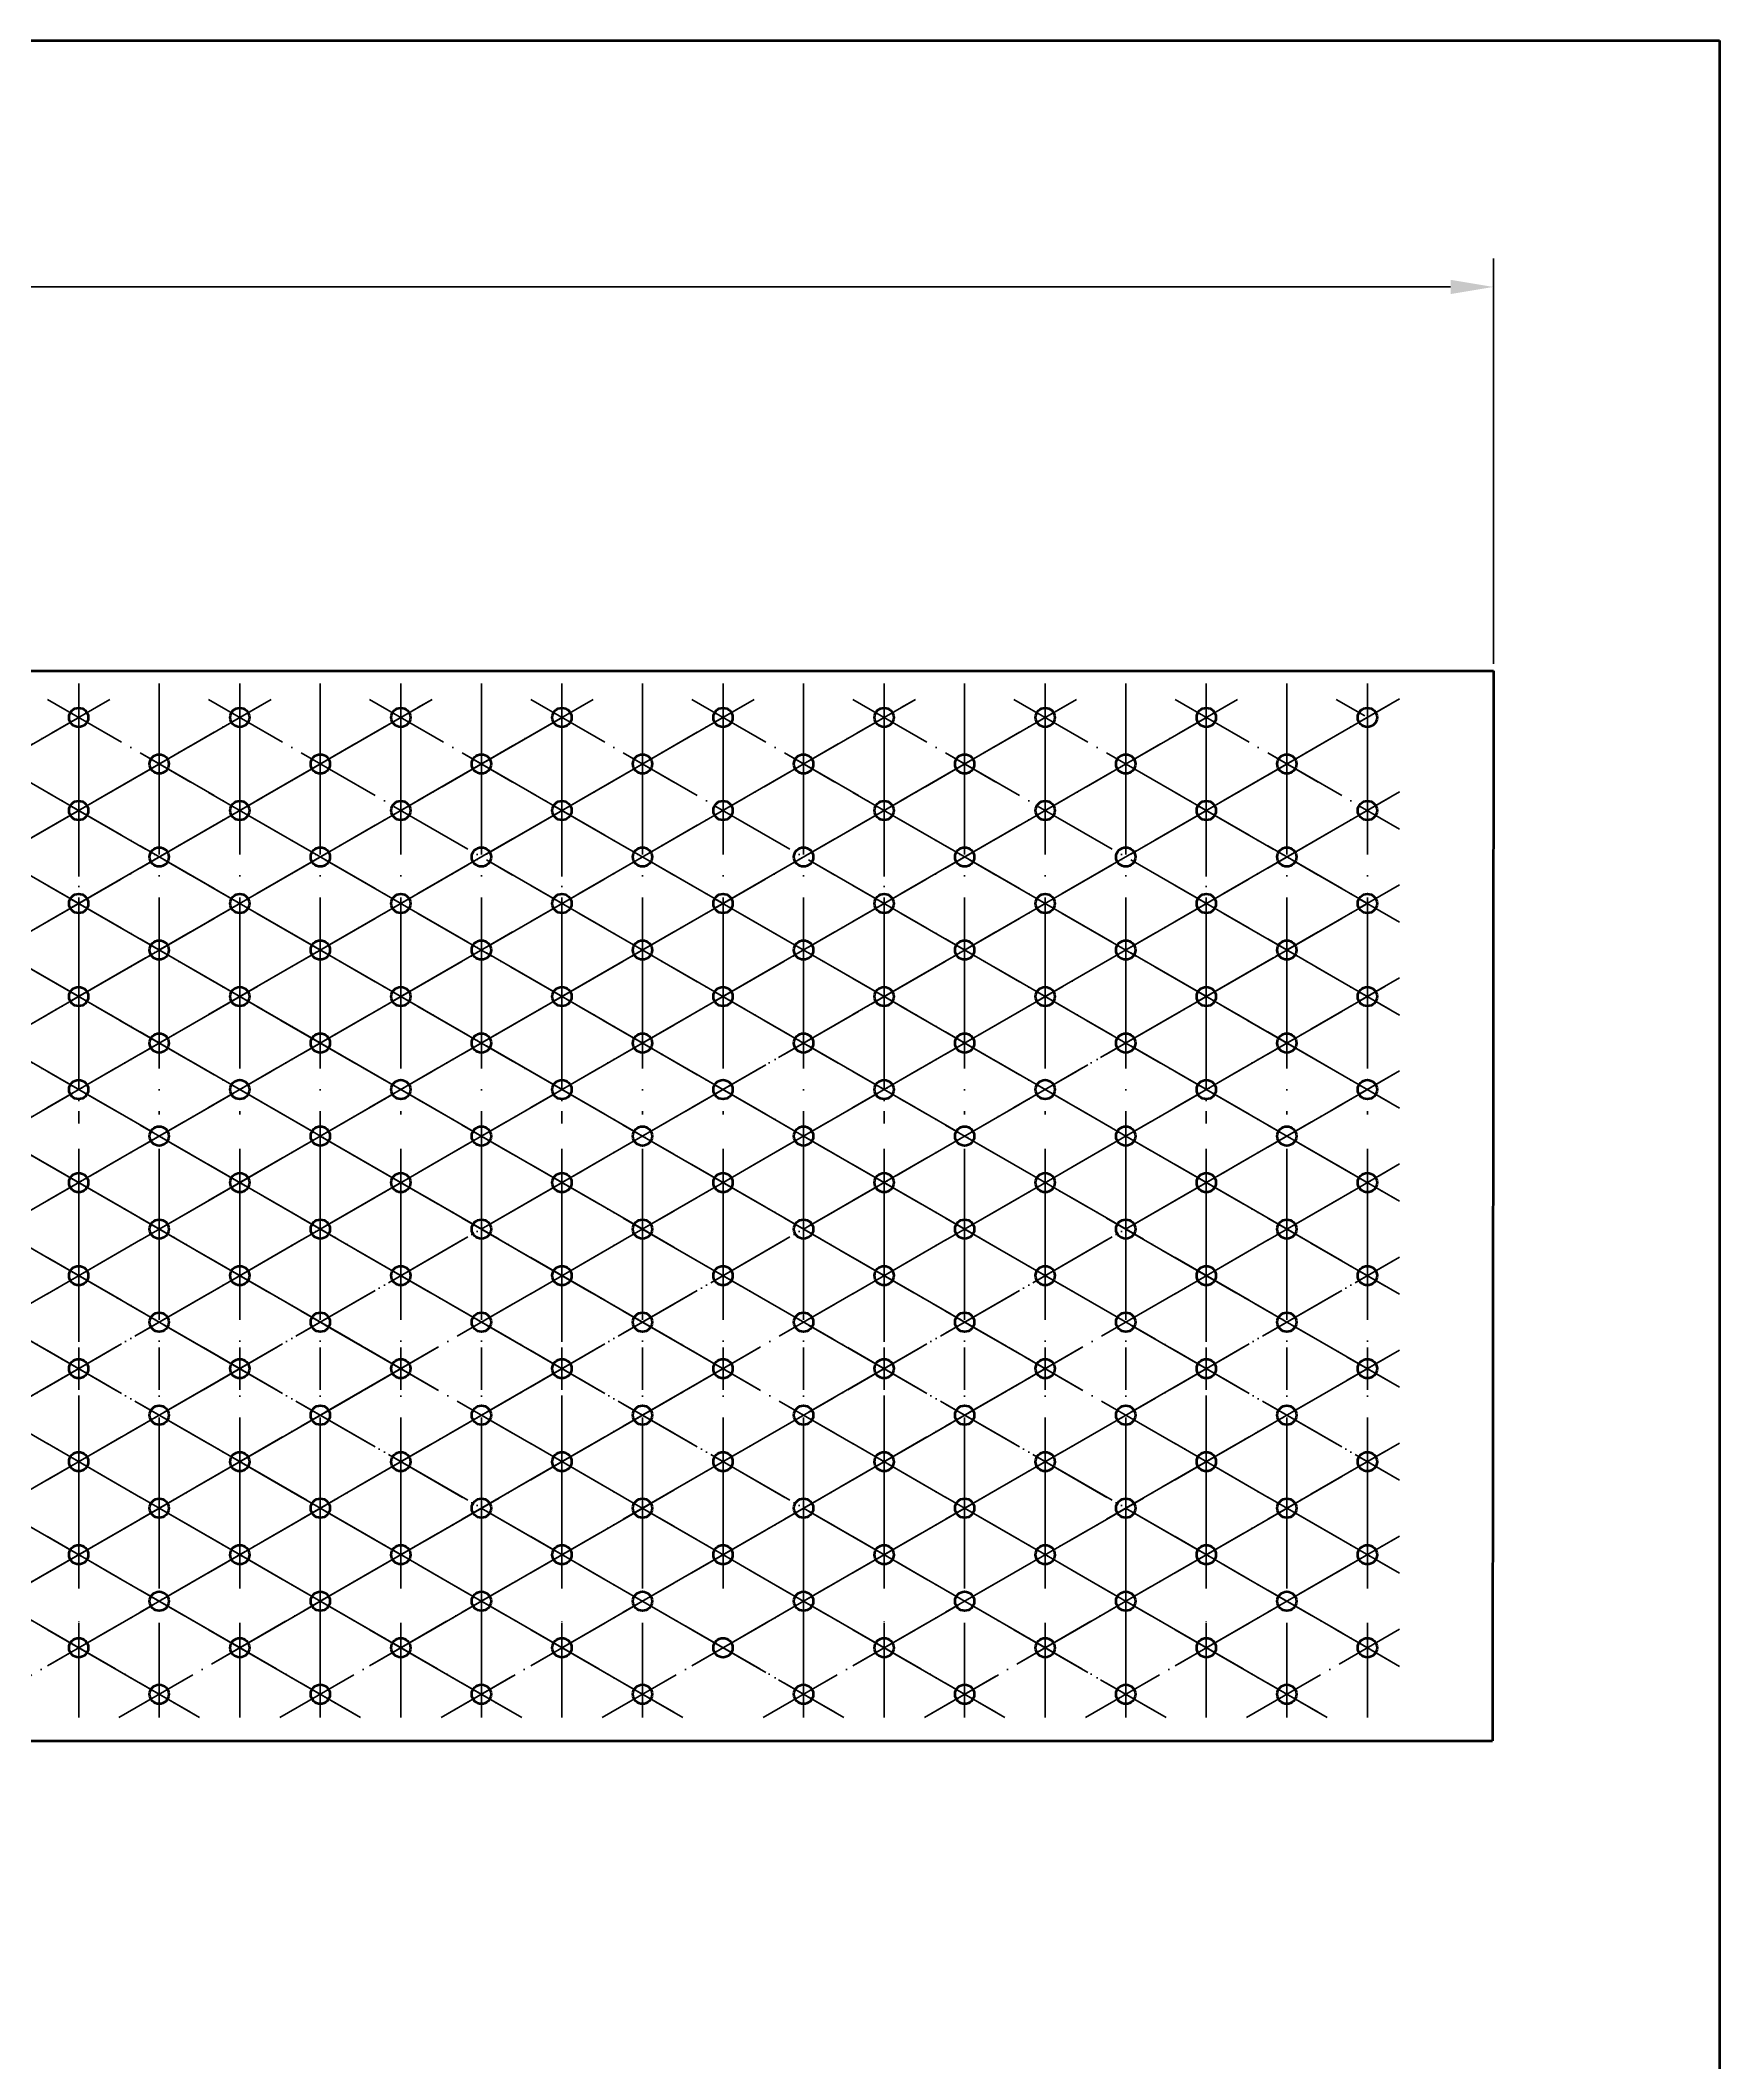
# Model space of a CAD drawing. Header units: millimetres. Extents: x 6220 to 53600, y -8031 to 13822.
# Drawn here: x 52421 to 53600, y -1287 to 131 of the extents above; entities that cross this region are included whole.
import ezdxf

# ---------------------------------------------------------------- set-up
doc = ezdxf.new("R2010")
doc.units = ezdxf.units.MM
doc.linetypes.add('ACAD_ISO04W100', pattern=[30, 24, -3, 0, -3])
doc.layers.add('粗线', color=7, linetype='Continuous', lineweight=40)
doc.layers.add('轮廓线', color=7, linetype='Continuous', lineweight=40)
doc.layers.add('轴线', color=5, linetype='ACAD_ISO04W100')
doc.styles.add('GB', font='gbenor.shx', dxfattribs={"bigfont": 'gbcbig.shx'})
doc.dimstyles.new('ISO-25', dxfattribs={"dimtxt": 40, "dimasz": 30, "dimexe": 20, "dimexo": 5, "dimgap": 10, "dimtad": 1, "dimtxsty": 'GB', "dimcen": 2.5, "dimadec": 0, "dimazin": 0, "dimtfac": 1, "dimtmove": 0, "dimatfit": 0, "dimfxl": 0, "dimarcsym": 0})

# ---------------------------------------------------------------- blocks, each defined once
blk = doc.blocks.new('*D147')
at = {"layer": 'Defpoints', "color": 0}
for p in [(53440.8, -42.4), (49750, -312), (53440.8, -312)]:
    blk.add_point(p, dxfattribs=at)
at = {"layer": '粗线', "color": 0, "lineweight": -2}
for p, q in [((49750, -307), (49750, -22.4)), ((53440.8, -307), (53440.8, -22.4)), ((49780, -42.4), (53410.8, -42.4))]:
    blk.add_line(p, q, dxfattribs=at)
at = {"layer": '粗线', "color": 0}
for points in [[(49780, -37.4), (49780, -47.4), (49750, -42.4)], [(53410.8, -37.4), (53410.8, -47.4), (53440.8, -42.4)]]:
    blk.add_solid(points, dxfattribs=at)
at = {"layer": '粗线', "color": 0, "insert": (51595.4, -32.4), "char_height": 0.00001, "attachment_point": 5, "style": 'GB'}
blk.add_mtext('.', dxfattribs=at)

msp = doc.modelspace()

# ---------------------------------------------------------------- linework, layer by layer
at = {"layer": '粗线', "color": 0}
for p, q in [((49590.19, 130.69), (53599.69, 130.69)), ((53599.69, 130.69), (53599.69, -2704.31)), ((49749.986, -311.956), (53440.792, -311.956)), ((53440.792, -311.956), (53440.309, -1062.981)), ((49749.502, -1062.981), (53440.309, -1062.981))]:
    msp.add_line(p, q, dxfattribs=at)
at = {"layer": '轮廓线', "color": 0}
for centre in [(52447.437, -344.61), (52447.437, -344.61), (52447.437, -344.61), (52560.551, -344.61), (52560.551, -344.61), (52673.665, -344.61), (52673.665, -344.61), (52673.665, -344.61), (52673.665, -344.61), (52786.779, -344.61), (52786.779, -344.61), (52786.779, -344.61), (52786.779, -344.61), (52899.893, -344.61), (52899.893, -344.61), (52899.893, -344.61), (53013.007, -344.61), (53013.007, -344.61), (53013.007, -344.61), (53126.121, -344.61), (53126.121, -344.61), (53239.235, -344.61), (53239.235, -344.61), (53239.235, -344.61), (53352.35, -344.61), (53352.35, -344.61), (52503.994, -377.263), (52503.994, -377.263), (52503.994, -377.263), (52617.108, -377.263), (52617.108, -377.263), (52617.108, -377.263), (52617.108, -377.263), (52730.222, -377.263), (52730.222, -377.263), (52730.222, -377.263), (52730.222, -377.263), (52843.336, -377.263), (52843.336, -377.263), (52843.336, -377.263), (52843.336, -377.263), (52956.45, -377.263), (52956.45, -377.263), (52956.45, -377.263), (53069.564, -377.263), (53069.564, -377.263), (53069.564, -377.263), (53182.678, -377.263), (53182.678, -377.263), (53295.792, -377.263), (53295.792, -377.263), (53295.792, -377.263), (52447.437, -409.916), (52447.437, -409.916), (52447.437, -409.916), (52560.551, -409.916), (52560.551, -409.916), (52673.665, -409.916), (52673.665, -409.916), (52673.665, -409.916), (52673.665, -409.916), (52786.779, -409.916), (52786.779, -409.916), (52786.779, -409.916), (52786.779, -409.916), (52899.893, -409.916), (52899.893, -409.916), (52899.893, -409.916), (53013.007, -409.916), (53013.007, -409.916), (53013.007, -409.916), (53126.121, -409.916), (53126.121, -409.916), (53239.235, -409.916), (53239.235, -409.916), (53239.235, -409.916), (53352.35, -409.916), (53352.35, -409.916), (52503.994, -442.569), (52503.994, -442.569), (52503.994, -442.569), (52617.108, -442.569), (52617.108, -442.569), (52617.108, -442.569), (52617.108, -442.569), (52730.222, -442.569), (52730.222, -442.569), (52730.222, -442.569), (52730.222, -442.569), (52843.336, -442.569), (52843.336, -442.569), (52843.336, -442.569), (52843.336, -442.569), (52956.45, -442.569), (52956.45, -442.569), (52956.45, -442.569), (53069.564, -442.569), (53069.564, -442.569), (53069.564, -442.569), (53182.678, -442.569), (53182.678, -442.569), (53295.792, -442.569), (53295.792, -442.569), (53295.792, -442.569), (52447.437, -475.223), (52447.437, -475.223), (52447.437, -475.223), (52560.551, -475.223), (52560.551, -475.223), (52673.665, -475.223), (52673.665, -475.223), (52673.665, -475.223), (52673.665, -475.223), (52786.779, -475.223), (52786.779, -475.223), (52786.779, -475.223), (52786.779, -475.223), (52899.893, -475.223), (52899.893, -475.223), (52899.893, -475.223), (53013.007, -475.223), (53013.007, -475.223), (53013.007, -475.223), (53126.121, -475.223), (53126.121, -475.223), (53239.235, -475.223), (53239.235, -475.223), (53239.235, -475.223), (53352.35, -475.223), (53352.35, -475.223), (52503.994, -507.876), (52503.994, -507.876), (52503.994, -507.876), (52617.108, -507.876), (52617.108, -507.876), (52617.108, -507.876), (52617.108, -507.876), (52730.222, -507.876), (52730.222, -507.876), (52730.222, -507.876), (52730.222, -507.876), (52843.336, -507.876), (52843.336, -507.876), (52843.336, -507.876), (52843.336, -507.876), (52956.45, -507.876), (52956.45, -507.876), (52956.45, -507.876), (53069.564, -507.876), (53069.564, -507.876), (53069.564, -507.876), (53182.678, -507.876), (53182.678, -507.876), (53295.792, -507.876), (53295.792, -507.876), (53295.792, -507.876), (52447.437, -540.529), (52447.437, -540.529), (52447.437, -540.529), (52560.551, -540.529), (52560.551, -540.529), (52673.665, -540.529), (52673.665, -540.529), (52673.665, -540.529), (52673.665, -540.529), (52786.779, -540.529), (52786.779, -540.529), (52786.779, -540.529), (52786.779, -540.529), (52899.893, -540.529), (52899.893, -540.529), (52899.893, -540.529), (53013.007, -540.529), (53013.007, -540.529), (53013.007, -540.529), (53126.121, -540.529), (53126.121, -540.529), (53239.235, -540.529), (53239.235, -540.529), (53239.235, -540.529), (53352.35, -540.529), (53352.35, -540.529), (52503.994, -573.182), (52503.994, -573.182), (52503.994, -573.182), (52617.108, -573.182), (52617.108, -573.182), (52617.108, -573.182), (52617.108, -573.182), (52730.222, -573.182), (52730.222, -573.182), (52730.222, -573.182), (52730.222, -573.182), (52843.336, -573.182), (52843.336, -573.182), (52843.336, -573.182), (52843.336, -573.182), (52956.45, -573.182), (52956.45, -573.182), (52956.45, -573.182), (53069.564, -573.182), (53069.564, -573.182), (53069.564, -573.182), (53182.678, -573.182), (53182.678, -573.182), (53295.792, -573.182), (53295.792, -573.182), (53295.792, -573.182), (52447.437, -605.835), (52447.437, -605.835), (52447.437, -605.835), (52447.437, -605.835), (52447.437, -605.835), (52447.437, -605.835), (52560.551, -605.835), (52560.551, -605.835), (52560.551, -605.835), (52560.551, -605.835), (52673.665, -605.835), (52673.665, -605.835), (52673.665, -605.835), (52673.665, -605.835), (52673.665, -605.835), (52673.665, -605.835), (52673.665, -605.835), (52673.665, -605.835), (52786.779, -605.835), (52786.779, -605.835), (52786.779, -605.835), (52786.779, -605.835), (52786.779, -605.835), (52786.779, -605.835), (52786.779, -605.835), (52786.779, -605.835), (52899.893, -605.835), (52899.893, -605.835), (52899.893, -605.835), (52899.893, -605.835), (52899.893, -605.835), (52899.893, -605.835), (53013.007, -605.835), (53013.007, -605.835), (53013.007, -605.835), (53013.007, -605.835), (53013.007, -605.835), (53013.007, -605.835), (53126.121, -605.835), (53126.121, -605.835), (53126.121, -605.835), (53126.121, -605.835), (53239.235, -605.835), (53239.235, -605.835), (53239.235, -605.835), (53239.235, -605.835), (53239.235, -605.835), (53239.235, -605.835), (53352.35, -605.835), (53352.35, -605.835), (53352.35, -605.835), (53352.35, -605.835), (52503.994, -638.489), (52503.994, -638.489), (52503.994, -638.489), (52617.108, -638.489), (52617.108, -638.489), (52617.108, -638.489), (52617.108, -638.489), (52730.222, -638.489), (52730.222, -638.489), (52730.222, -638.489), (52730.222, -638.489), (52843.336, -638.489), (52843.336, -638.489), (52843.336, -638.489), (52843.336, -638.489), (52956.45, -638.489), (52956.45, -638.489), (52956.45, -638.489), (53069.564, -638.489), (53069.564, -638.489), (53069.564, -638.489), (53182.678, -638.489), (53182.678, -638.489), (53295.792, -638.489), (53295.792, -638.489), (53295.792, -638.489), (52447.437, -671.142), (52447.437, -671.142), (52447.437, -671.142), (52447.437, -671.142), (52447.437, -671.142), (52447.437, -671.142), (52560.551, -671.142), (52560.551, -671.142), (52560.551, -671.142), (52560.551, -671.142), (52673.665, -671.142), (52673.665, -671.142), (52673.665, -671.142), (52673.665, -671.142), (52673.665, -671.142), (52673.665, -671.142), (52673.665, -671.142), (52673.665, -671.142), (52786.779, -671.142), (52786.779, -671.142), (52786.779, -671.142), (52786.779, -671.142), (52786.779, -671.142), (52786.779, -671.142), (52786.779, -671.142), (52786.779, -671.142), (52899.893, -671.142), (52899.893, -671.142), (52899.893, -671.142), (52899.893, -671.142), (52899.893, -671.142), (52899.893, -671.142), (53013.007, -671.142), (53013.007, -671.142), (53013.007, -671.142), (53013.007, -671.142), (53013.007, -671.142), (53013.007, -671.142), (53126.121, -671.142), (53126.121, -671.142), (53126.121, -671.142), (53126.121, -671.142), (53239.235, -671.142), (53239.235, -671.142), (53239.235, -671.142), (53239.235, -671.142), (53239.235, -671.142), (53239.235, -671.142), (53352.35, -671.142), (53352.35, -671.142), (53352.35, -671.142), (53352.35, -671.142), (52503.994, -703.795), (52503.994, -703.795), (52617.108, -703.795), (52617.108, -703.795), (52617.108, -703.795), (52617.108, -703.795), (52730.222, -703.795), (52730.222, -703.795), (52730.222, -703.795), (52843.336, -703.795), (52843.336, -703.795), (52843.336, -703.795), (52956.45, -703.795), (52956.45, -703.795), (53069.564, -703.795), (53069.564, -703.795), (53182.678, -703.795), (53182.678, -703.795), (53295.792, -703.795), (53295.792, -703.795), (52447.437, -736.448), (52447.437, -736.448), (52447.437, -736.448), (52560.551, -736.448), (52560.551, -736.448), (52673.665, -736.448), (52673.665, -736.448), (52673.665, -736.448), (52673.665, -736.448), (52786.779, -736.448), (52786.779, -736.448), (52786.779, -736.448), (52786.779, -736.448), (52899.893, -736.448), (52899.893, -736.448), (52899.893, -736.448), (53013.007, -736.448), (53013.007, -736.448), (53013.007, -736.448), (53126.121, -736.448), (53126.121, -736.448), (53239.235, -736.448), (53239.235, -736.448), (53239.235, -736.448), (53352.35, -736.448), (53352.35, -736.448), (52503.994, -769.102), (52503.994, -769.102), (52617.108, -769.102), (52617.108, -769.102), (52617.108, -769.102), (52617.108, -769.102), (52730.222, -769.102), (52730.222, -769.102), (52730.222, -769.102), (52843.336, -769.102), (52843.336, -769.102), (52843.336, -769.102), (52956.45, -769.102), (52956.45, -769.102), (53069.564, -769.102), (53069.564, -769.102), (53182.678, -769.102), (53182.678, -769.102), (53295.792, -769.102), (53295.792, -769.102), (52447.437, -801.755), (52447.437, -801.755), (52447.437, -801.755), (52447.437, -801.755), (52447.437, -801.755), (52447.437, -801.755), (52560.551, -801.755), (52560.551, -801.755), (52560.551, -801.755), (52560.551, -801.755), (52673.665, -801.755), (52673.665, -801.755), (52673.665, -801.755), (52673.665, -801.755), (52673.665, -801.755), (52673.665, -801.755), (52673.665, -801.755), (52673.665, -801.755), (52786.779, -801.755), (52786.779, -801.755), (52786.779, -801.755), (52786.779, -801.755), (52786.779, -801.755), (52786.779, -801.755), (52786.779, -801.755), (52786.779, -801.755), (52899.893, -801.755), (52899.893, -801.755), (52899.893, -801.755), (52899.893, -801.755), (52899.893, -801.755), (52899.893, -801.755), (53013.007, -801.755), (53013.007, -801.755), (53013.007, -801.755), (53013.007, -801.755), (53013.007, -801.755), (53013.007, -801.755), (53126.121, -801.755), (53126.121, -801.755), (53126.121, -801.755), (53126.121, -801.755), (53239.235, -801.755), (53239.235, -801.755), (53239.235, -801.755), (53239.235, -801.755), (53239.235, -801.755), (53239.235, -801.755), (53352.35, -801.755), (53352.35, -801.755), (53352.35, -801.755), (53352.35, -801.755), (52503.994, -834.408), (52503.994, -834.408), (52617.108, -834.408), (52617.108, -834.408), (52617.108, -834.408), (52617.108, -834.408), (52730.222, -834.408), (52730.222, -834.408), (52730.222, -834.408), (52843.336, -834.408), (52843.336, -834.408), (52843.336, -834.408), (52956.45, -834.408), (52956.45, -834.408), (53069.564, -834.408), (53069.564, -834.408), (53182.678, -834.408), (53182.678, -834.408), (53295.792, -834.408), (53295.792, -834.408), (52447.437, -867.061), (52447.437, -867.061), (52447.437, -867.061), (52560.551, -867.061), (52560.551, -867.061), (52673.665, -867.061), (52673.665, -867.061), (52673.665, -867.061), (52673.665, -867.061), (52786.779, -867.061), (52786.779, -867.061), (52786.779, -867.061), (52786.779, -867.061), (52899.893, -867.061), (52899.893, -867.061), (52899.893, -867.061), (53013.007, -867.061), (53013.007, -867.061), (53013.007, -867.061), (53126.121, -867.061), (53126.121, -867.061), (53239.235, -867.061), (53239.235, -867.061), (53239.235, -867.061), (53352.35, -867.061), (53352.35, -867.061), (52503.994, -899.714), (52503.994, -899.714), (52617.108, -899.714), (52617.108, -899.714), (52617.108, -899.714), (52617.108, -899.714), (52730.222, -899.714), (52730.222, -899.714), (52730.222, -899.714), (52843.336, -899.714), (52843.336, -899.714), (52843.336, -899.714), (52956.45, -899.714), (52956.45, -899.714), (53069.564, -899.714), (53069.564, -899.714), (53182.678, -899.714), (53182.678, -899.714), (53295.792, -899.714), (53295.792, -899.714), (52447.437, -932.368), (52447.437, -932.368), (52447.437, -932.368), (52447.437, -932.368), (52447.437, -932.368), (52447.437, -932.368), (52560.551, -932.368), (52560.551, -932.368), (52560.551, -932.368), (52560.551, -932.368), (52673.665, -932.368), (52673.665, -932.368), (52673.665, -932.368), (52673.665, -932.368), (52673.665, -932.368), (52673.665, -932.368), (52673.665, -932.368), (52673.665, -932.368), (52786.779, -932.368), (52786.779, -932.368), (52786.779, -932.368), (52786.779, -932.368), (52786.779, -932.368), (52786.779, -932.368), (52786.779, -932.368), (52786.779, -932.368), (52899.893, -932.368), (52899.893, -932.368), (52899.893, -932.368), (52899.893, -932.368), (52899.893, -932.368), (52899.893, -932.368), (53013.007, -932.368), (53013.007, -932.368), (53013.007, -932.368), (53013.007, -932.368), (53013.007, -932.368), (53013.007, -932.368), (53126.121, -932.368), (53126.121, -932.368), (53126.121, -932.368), (53126.121, -932.368), (53239.235, -932.368), (53239.235, -932.368), (53239.235, -932.368), (53239.235, -932.368), (53239.235, -932.368), (53239.235, -932.368), (53352.35, -932.368), (53352.35, -932.368), (53352.35, -932.368), (53352.35, -932.368), (52503.994, -965.021), (52503.994, -965.021), (52503.994, -965.021), (52617.108, -965.021), (52617.108, -965.021), (52617.108, -965.021), (52617.108, -965.021), (52730.222, -965.021), (52730.222, -965.021), (52730.222, -965.021), (52730.222, -965.021), (52843.336, -965.021), (52843.336, -965.021), (52843.336, -965.021), (52843.336, -965.021), (52956.45, -965.021), (52956.45, -965.021), (52956.45, -965.021), (53069.564, -965.021), (53069.564, -965.021), (53069.564, -965.021), (53182.678, -965.021), (53182.678, -965.021), (53295.792, -965.021), (53295.792, -965.021), (53295.792, -965.021), (52447.437, -997.674), (52447.437, -997.674), (52447.437, -997.674), (52447.437, -997.674), (52447.437, -997.674), (52447.437, -997.674), (52560.551, -997.674), (52560.551, -997.674), (52560.551, -997.674), (52560.551, -997.674), (52673.665, -997.674), (52673.665, -997.674), (52673.665, -997.674), (52673.665, -997.674), (52673.665, -997.674), (52673.665, -997.674), (52673.665, -997.674), (52673.665, -997.674), (52786.779, -997.674), (52786.779, -997.674), (52786.779, -997.674), (52786.779, -997.674), (52786.779, -997.674), (52786.779, -997.674), (52786.779, -997.674), (52786.779, -997.674), (52899.893, -997.674), (52899.893, -997.674), (52899.893, -997.674), (52899.893, -997.674), (52899.893, -997.674), (52899.893, -997.674), (53013.007, -997.674), (53013.007, -997.674), (53013.007, -997.674), (53013.007, -997.674), (53013.007, -997.674), (53013.007, -997.674), (53126.121, -997.674), (53126.121, -997.674), (53126.121, -997.674), (53126.121, -997.674), (53239.235, -997.674), (53239.235, -997.674), (53239.235, -997.674), (53239.235, -997.674), (53239.235, -997.674), (53239.235, -997.674), (53352.35, -997.674), (53352.35, -997.674), (53352.35, -997.674), (53352.35, -997.674), (52503.994, -1030.327), (52503.994, -1030.327), (52503.994, -1030.327), (52617.108, -1030.327), (52617.108, -1030.327), (52617.108, -1030.327), (52617.108, -1030.327), (52730.222, -1030.327), (52730.222, -1030.327), (52730.222, -1030.327), (52730.222, -1030.327), (52843.336, -1030.327), (52843.336, -1030.327), (52843.336, -1030.327), (52843.336, -1030.327), (52956.45, -1030.327), (52956.45, -1030.327), (52956.45, -1030.327), (53069.564, -1030.327), (53069.564, -1030.327), (53069.564, -1030.327), (53182.678, -1030.327), (53182.678, -1030.327), (53295.792, -1030.327), (53295.792, -1030.327), (53295.792, -1030.327)]:
    msp.add_circle(centre, 6.754, dxfattribs=at)
at = {"layer": '轴线', "color": 0, "ltscale": 2.5}
for p, q in [((52447.437, -320.8), (52447.437, -629.645)), ((52786.779, -320.8), (52786.779, -629.645)), ((53013.007, -320.8), (53013.007, -629.645)), ((53239.235, -320.8), (53239.235, -629.645)), ((51973.036, -331.94), (52469.381, -618.505)), ((51973.036, -618.505), (52469.381, -331.94)), ((52086.15, -331.94), (52525.934, -585.849)), ((52199.264, -331.94), (52525.934, -520.543)), ((52199.264, -331.94), (52695.609, -618.505)), ((52199.264, -487.892), (52469.381, -331.94)), ((52199.264, -553.199), (52582.495, -331.94)), ((52199.264, -618.505), (52695.609, -331.94)), ((52312.378, -331.94), (52525.934, -455.236)), ((52312.378, -331.94), (52752.162, -585.849)), ((52312.378, -331.94), (52808.723, -618.505)), ((52312.378, -553.199), (52695.609, -331.94)), ((52312.378, -618.505), (52808.723, -331.94)), ((52425.493, -331.94), (52525.934, -389.93)), ((52425.493, -331.94), (52752.162, -520.543)), ((52425.493, -331.94), (52921.837, -618.505)), ((52425.493, -422.586), (52582.495, -331.94)), ((52425.493, -487.892), (52695.609, -331.94)), ((52425.493, -553.199), (52808.723, -331.94)), ((52425.493, -618.505), (52921.837, -331.94)), ((52425.493, -331.94), (52865.276, -585.849)), ((52538.607, -331.94), (52752.162, -455.236)), ((52538.607, -331.94), (52978.39, -585.849)), ((52538.607, -331.94), (52865.276, -520.543)), ((52538.607, -331.94), (53034.952, -618.505)), ((52538.607, -422.586), (52695.609, -331.94)), ((52538.607, -487.892), (52808.723, -331.94)), ((52538.607, -553.199), (52921.837, -331.94)), ((52538.607, -618.505), (53034.952, -331.94)), ((52651.721, -331.94), (52752.162, -389.93)), ((52651.721, -331.94), (52978.39, -520.543)), ((52651.721, -331.94), (52865.276, -455.236)), ((52651.721, -331.94), (53091.504, -585.849)), ((52764.835, -331.94), (52978.39, -455.236)), ((52764.835, -331.94), (52865.276, -389.93)), ((52764.835, -331.94), (53091.504, -520.543)), ((52764.835, -331.94), (53261.18, -618.505)), ((52764.835, -422.586), (52921.837, -331.94)), ((52764.835, -487.892), (53034.952, -331.94)), ((52764.835, -553.199), (53148.066, -331.94)), ((52764.835, -618.505), (53261.18, -331.94)), ((52877.949, -331.94), (52978.39, -389.93)), ((52877.949, -331.94), (53091.504, -455.236)), ((52877.949, -331.94), (53317.732, -585.849)), ((52991.063, -553.199), (53374.97, -331.549)), ((52991.063, -331.94), (53091.504, -389.93)), ((52991.063, -331.94), (53317.732, -520.543)), ((52991.063, -331.94), (53374.97, -553.589)), ((52991.063, -422.586), (53148.066, -331.94)), ((52991.063, -487.892), (53261.18, -331.94)), ((53104.177, -331.94), (53317.732, -455.236)), ((53104.177, -331.94), (53374.97, -488.283)), ((53217.291, -422.586), (53374.97, -331.549)), ((53217.291, -331.94), (53317.732, -389.93)), ((53217.291, -331.94), (53374.97, -422.976)), ((53217.291, -331.94), (53374.97, -422.976)), ((53330.405, -331.94), (53350.506, -343.545)), ((53330.405, -331.94), (53350.506, -343.545)), ((52086.15, -618.505), (52525.934, -364.596)), ((52312.378, -618.505), (52752.162, -364.596)), ((52425.493, -618.505), (52865.276, -364.596)), ((52538.607, -618.505), (52978.39, -364.596)), ((52651.721, -618.505), (53091.504, -364.596)), ((52877.949, -618.505), (53317.732, -364.596)), ((52991.063, -618.505), (53374.97, -396.856)), ((53217.291, -487.892), (53374.97, -396.856)), ((52199.264, -397.247), (52582.495, -618.505)), ((52312.378, -397.247), (52695.609, -618.505)), ((52425.493, -397.247), (52808.723, -618.505)), ((52538.607, -397.247), (52921.837, -618.505)), ((52764.835, -397.247), (53148.066, -618.505)), ((52991.063, -397.247), (53374.97, -618.896)), ((53217.291, -397.247), (53374.97, -488.283)), ((52164.652, -638.489), (52525.934, -429.902)), ((52390.88, -638.489), (52752.162, -429.902)), ((52503.994, -638.489), (52865.276, -429.902)), ((52617.108, -638.489), (52978.39, -429.902)), ((52730.222, -638.489), (53091.504, -429.902)), ((52956.45, -638.489), (53317.732, -429.902)), ((52199.264, -462.553), (52469.381, -618.505)), ((52425.493, -462.553), (52695.609, -618.505)), ((52538.607, -462.553), (52808.723, -618.505)), ((52764.835, -462.553), (53034.952, -618.505)), ((52991.063, -462.553), (53261.18, -618.505)), ((53104.177, -618.505), (53374.97, -462.162)), ((53217.291, -553.199), (53374.97, -462.162)), ((53217.291, -462.553), (53374.97, -553.589)), ((52243.153, -658.472), (52525.934, -495.209)), ((52469.381, -658.472), (52752.162, -495.209)), ((52582.495, -658.472), (52865.276, -495.209)), ((52695.609, -658.472), (52978.39, -495.209)), ((52808.723, -658.472), (53091.504, -495.209)), ((53034.952, -658.472), (53317.732, -495.209)), ((52425.493, -527.859), (52617.108, -638.489)), ((52538.607, -527.859), (52730.222, -638.489)), ((52764.835, -527.859), (52956.45, -638.489)), ((52991.063, -527.859), (53182.678, -638.489)), ((53182.678, -638.489), (53374.97, -527.469)), ((53217.291, -618.505), (53374.97, -527.469)), ((53217.291, -527.859), (53374.97, -618.896)), ((52356.267, -658.472), (52525.934, -560.515)), ((52582.495, -658.472), (52752.162, -560.515)), ((52695.609, -658.472), (52865.276, -560.515)), ((52808.723, -658.472), (52978.39, -560.515)), ((52921.837, -658.472), (53091.504, -560.515)), ((53148.066, -658.472), (53317.732, -560.515)), ((52425.493, -593.166), (52525.934, -651.156)), ((52425.493, -683.811), (52582.495, -593.166)), ((52538.607, -683.811), (52695.609, -593.166)), ((52651.721, -593.166), (52752.162, -651.156)), ((52764.835, -593.166), (52865.276, -651.156)), ((52764.835, -683.811), (52921.837, -593.166)), ((52877.949, -593.166), (52978.39, -651.156)), ((52991.063, -593.166), (53091.504, -651.156)), ((52991.063, -683.811), (53148.066, -593.166)), ((53217.291, -683.811), (53374.97, -592.775)), ((53217.291, -593.166), (53374.97, -684.202)), ((53261.18, -658.472), (53374.97, -592.775)), ((52221.209, -605.835), (52586.106, -816.509)), ((52334.323, -605.835), (52699.22, -816.509)), ((52447.437, -605.835), (52812.335, -816.509)), ((52560.551, -605.835), (52925.449, -816.509)), ((52786.779, -605.835), (53151.677, -816.509)), ((53013.007, -605.835), (53374.97, -814.815)), ((53239.235, -605.835), (53374.97, -684.202)), ((53330.405, -618.505), (53350.506, -606.9)), ((52356.267, -618.505), (52525.934, -716.462)), ((52582.495, -618.505), (52752.162, -716.462)), ((52695.609, -618.505), (52865.276, -716.462)), ((52808.723, -618.505), (52978.39, -716.462)), ((52921.837, -618.505), (53091.504, -716.462)), ((53148.066, -618.505), (53317.732, -716.462)), ((52164.652, -638.489), (52472.992, -816.509)), ((52390.88, -638.489), (52699.22, -816.509)), ((52425.493, -749.118), (52617.108, -638.489)), ((52447.437, -647.332), (52447.437, -816.509)), ((52503.994, -638.489), (52812.335, -816.509)), ((52538.607, -749.118), (52730.222, -638.489)), ((52617.108, -638.489), (52925.449, -816.509)), ((52730.222, -638.489), (53038.563, -816.509)), ((52764.835, -749.118), (52956.45, -638.489)), ((52786.779, -647.332), (52786.779, -816.509)), ((52956.45, -638.489), (53264.791, -816.509)), ((52991.063, -749.118), (53182.678, -638.489)), ((53013.007, -647.332), (53013.007, -816.509)), ((53182.678, -638.489), (53374.97, -749.509)), ((53239.235, -647.332), (53239.235, -816.509)), ((52195.653, -816.509), (52469.381, -658.472)), ((52199.264, -658.472), (52472.992, -816.509)), ((52199.264, -814.424), (52469.381, -658.472)), ((52308.767, -816.509), (52582.495, -658.472)), ((52312.378, -658.472), (52525.934, -781.769)), ((52312.378, -658.472), (52586.106, -816.509)), ((52421.881, -816.509), (52695.609, -658.472)), ((52421.881, -816.509), (52695.609, -658.472)), ((52425.493, -658.472), (52699.22, -816.509)), ((52425.493, -814.424), (52695.609, -658.472)), ((52534.996, -816.509), (52808.723, -658.472)), ((52534.996, -816.509), (52808.723, -658.472)), ((52538.607, -658.472), (52752.162, -781.769)), ((52538.607, -658.472), (52812.335, -816.509)), ((52538.607, -814.424), (52808.723, -658.472)), ((52648.11, -816.509), (52921.837, -658.472)), ((52648.11, -816.509), (52921.837, -658.472)), ((52651.721, -658.472), (52865.276, -781.769)), ((52761.224, -816.509), (53034.952, -658.472)), ((52764.835, -658.472), (52978.39, -781.769)), ((52764.835, -658.472), (53038.563, -816.509)), ((52764.835, -814.424), (53034.952, -658.472)), ((52874.338, -816.509), (53148.066, -658.472)), ((52877.949, -658.472), (53091.504, -781.769)), ((52987.452, -816.509), (53261.18, -658.472)), ((52991.063, -658.472), (53264.791, -816.509)), ((52991.063, -814.424), (53261.18, -658.472)), ((53100.566, -816.509), (53374.97, -658.082)), ((53100.566, -816.509), (53374.97, -658.082)), ((53104.177, -658.472), (53317.732, -781.769)), ((53217.291, -749.118), (53374.97, -658.082)), ((53217.291, -658.472), (53374.97, -749.509)), ((53330.405, -658.472), (53350.506, -670.077)), ((52308.767, -816.509), (52525.934, -691.128)), ((52534.996, -816.509), (52752.162, -691.128)), ((52648.11, -816.509), (52865.276, -691.128)), ((52761.224, -816.509), (52978.39, -691.128)), ((52874.338, -816.509), (53091.504, -691.128)), ((52312.378, -723.779), (52472.992, -816.509)), ((52425.493, -723.779), (52586.106, -816.509)), ((52538.607, -723.779), (52699.22, -816.509)), ((52764.835, -723.779), (52925.449, -816.509)), ((52991.063, -723.779), (53151.677, -816.509)), ((53213.68, -816.509), (53374.97, -723.388)), ((53217.291, -814.424), (53374.97, -723.388)), ((53217.291, -723.779), (53374.97, -814.815)), ((52421.881, -816.509), (52525.934, -756.435)), ((52648.11, -816.509), (52752.162, -756.435)), ((52761.224, -816.509), (52865.276, -756.435)), ((52874.338, -816.509), (52978.39, -756.435)), ((52987.452, -816.509), (53091.504, -756.435)), ((53213.68, -816.509), (53317.732, -756.435)), ((52730.222, -769.102), (52752.162, -781.769)), ((52164.652, -965.021), (52472.992, -787)), ((52195.653, -787), (52469.381, -945.037)), ((52199.264, -945.037), (52472.992, -787)), ((52199.264, -789.085), (52469.381, -945.037)), ((52221.209, -997.674), (52586.106, -787)), ((52308.767, -787), (52525.934, -912.382)), ((52308.767, -787), (52582.495, -945.037)), ((52312.378, -945.037), (52586.106, -787)), ((52312.378, -879.731), (52472.992, -787)), ((52334.323, -997.674), (52699.22, -787)), ((52390.88, -965.021), (52699.22, -787)), ((52421.881, -787), (52525.934, -847.075)), ((52421.881, -787), (52695.609, -945.037)), ((52421.881, -787), (52695.609, -945.037)), ((52425.493, -945.037), (52699.22, -787)), ((52425.493, -879.731), (52586.106, -787)), ((52425.493, -814.424), (52472.992, -787)), ((52425.493, -789.085), (52472.992, -816.509)), ((52425.493, -789.085), (52695.609, -945.037)), ((52447.437, -956.177), (52447.437, -787)), ((52447.437, -997.674), (52812.335, -787)), ((52503.994, -965.021), (52812.335, -787)), ((52534.996, -787), (52752.162, -912.382)), ((52534.996, -787), (52808.723, -945.037)), ((52534.996, -787), (52808.723, -945.037)), ((52538.607, -945.037), (52812.335, -787)), ((52538.607, -879.731), (52699.22, -787)), ((52538.607, -814.424), (52586.106, -787)), ((52538.607, -789.085), (52586.106, -816.509)), ((52538.607, -789.085), (52808.723, -945.037)), ((52560.551, -997.674), (52925.449, -787)), ((52617.108, -965.021), (52925.449, -787)), ((52648.11, -787), (52752.162, -847.075)), ((52648.11, -787), (52921.837, -945.037)), ((52648.11, -787), (52865.276, -912.382)), ((52648.11, -787), (52921.837, -945.037)), ((52730.222, -965.021), (53038.563, -787)), ((52761.224, -787), (52978.39, -912.382)), ((52761.224, -787), (52865.276, -847.075)), ((52761.224, -787), (53034.952, -945.037)), ((52764.835, -945.037), (53038.563, -787)), ((52764.835, -879.731), (52925.449, -787)), ((52764.835, -814.424), (52812.335, -787)), ((52764.835, -789.085), (52812.335, -816.509)), ((52764.835, -789.085), (53034.952, -945.037)), ((52786.779, -956.177), (52786.779, -787)), ((52786.779, -997.674), (53151.677, -787)), ((52874.338, -787), (52978.39, -847.075)), ((52874.338, -787), (53091.504, -912.382)), ((52874.338, -787), (53148.066, -945.037)), ((52956.45, -965.021), (53264.791, -787)), ((52987.452, -787), (53091.504, -847.075)), ((52987.452, -787), (53261.18, -945.037)), ((52991.063, -945.037), (53264.791, -787)), ((52991.063, -879.731), (53151.677, -787)), ((52991.063, -814.424), (53038.563, -787)), ((52991.063, -789.085), (53038.563, -816.509)), ((52991.063, -789.085), (53261.18, -945.037)), ((53013.007, -956.177), (53013.007, -787)), ((53013.007, -997.674), (53374.97, -788.695)), ((53100.566, -787), (53374.97, -945.428)), ((53100.566, -787), (53374.97, -945.428)), ((53213.68, -787), (53317.732, -847.075)), ((53213.68, -787), (53374.97, -880.121)), ((53217.291, -814.424), (53264.791, -787)), ((53217.291, -879.731), (53374.97, -788.695)), ((53217.291, -789.085), (53264.791, -816.509)), ((53217.291, -789.085), (53374.97, -880.121)), ((53239.235, -956.177), (53239.235, -787)), ((53326.794, -787), (53374.97, -814.815)), ((53326.794, -787), (53374.97, -814.815)), ((53326.794, -816.509), (53374.97, -788.695)), ((53326.794, -816.509), (53374.97, -788.695)), ((52312.378, -945.037), (52525.934, -821.741)), ((52538.607, -945.037), (52752.162, -821.741)), ((52651.721, -945.037), (52865.276, -821.741)), ((52730.222, -834.408), (52752.162, -821.741)), ((52764.835, -945.037), (52978.39, -821.741)), ((52877.949, -945.037), (53091.504, -821.741)), ((53104.177, -945.037), (53317.732, -821.741)), ((52425.493, -854.392), (52617.108, -965.021)), ((52538.607, -854.392), (52730.222, -965.021)), ((52764.835, -854.392), (52956.45, -965.021)), ((52991.063, -854.392), (53182.678, -965.021)), ((53182.678, -965.021), (53374.97, -854.001)), ((53217.291, -945.037), (53374.97, -854.001)), ((53217.291, -854.392), (53374.97, -945.428)), ((52356.267, -985.005), (52525.934, -887.047)), ((52582.495, -985.005), (52752.162, -887.047)), ((52695.609, -985.005), (52865.276, -887.047)), ((52808.723, -985.005), (52978.39, -887.047)), ((52921.837, -985.005), (53091.504, -887.047)), ((53148.066, -985.005), (53317.732, -887.047)), ((52425.493, -919.698), (52582.495, -1010.344)), ((52538.607, -919.698), (52695.609, -1010.344)), ((52764.835, -919.698), (52921.837, -1010.344)), ((52991.063, -919.698), (53148.066, -1010.344)), ((53217.291, -1010.344), (53374.97, -919.307)), ((53217.291, -919.698), (53374.97, -1010.734)), ((53239.235, -997.674), (53374.97, -919.307)), ((53330.405, -945.037), (53350.506, -933.432)), ((52356.267, -945.037), (52525.934, -1042.994)), ((52469.381, -945.037), (52645.42, -1046.673)), ((52582.495, -945.037), (52752.162, -1042.994)), ((52582.495, -945.037), (52758.534, -1046.673)), ((52695.609, -945.037), (52871.648, -1046.673)), ((52695.609, -945.037), (52865.276, -1042.994)), ((52808.723, -945.037), (52978.39, -1042.994)), ((52808.723, -945.037), (52984.762, -1046.673)), ((52921.837, -945.037), (53091.504, -1042.994)), ((53034.952, -945.037), (53210.99, -1046.673)), ((53148.066, -945.037), (53317.732, -1042.994)), ((53261.18, -945.037), (53374.97, -1010.734)), ((52425.493, -1010.344), (52525.934, -952.354)), ((52651.721, -1010.344), (52752.162, -952.354)), ((52764.835, -1010.344), (52865.276, -952.354)), ((52877.949, -1010.344), (52978.39, -952.354)), ((52991.063, -1010.344), (53091.504, -952.354)), ((52390.88, -965.021), (52532.306, -1046.673)), ((52447.437, -1046.673), (52447.437, -973.864)), ((52475.682, -1046.673), (52617.108, -965.021)), ((52503.994, -965.021), (52645.42, -1046.673)), ((52588.796, -1046.673), (52730.222, -965.021)), ((52617.108, -965.021), (52758.534, -1046.673)), ((52730.222, -965.021), (52871.648, -1046.673)), ((52786.779, -1046.673), (52786.779, -973.864)), ((52815.024, -1046.673), (52956.45, -965.021)), ((52956.45, -965.021), (53097.876, -1046.673)), ((53013.007, -1046.673), (53013.007, -973.864)), ((53041.252, -1046.673), (53182.678, -965.021)), ((53182.678, -965.021), (53324.105, -1046.673)), ((53239.235, -1046.673), (53239.235, -973.864)), ((52362.568, -1046.673), (52469.381, -985.005)), ((52362.568, -1046.673), (52469.381, -985.005)), ((52425.493, -985.005), (52532.306, -1046.673)), ((52425.493, -985.005), (52532.306, -1046.673)), ((52475.682, -1046.673), (52582.495, -985.005)), ((52538.607, -985.005), (52645.42, -1046.673)), ((52538.607, -985.005), (52645.42, -1046.673)), ((52588.796, -1046.673), (52695.609, -985.005)), ((52588.796, -1046.673), (52695.609, -985.005)), ((52588.796, -1046.673), (52695.609, -985.005)), ((52651.721, -985.005), (52758.534, -1046.673)), ((52701.91, -1046.673), (52808.723, -985.005)), ((52701.91, -1046.673), (52808.723, -985.005)), ((52701.91, -1046.673), (52808.723, -985.005)), ((52764.835, -985.005), (52871.648, -1046.673)), ((52815.024, -1046.673), (52921.837, -985.005)), ((52815.024, -1046.673), (52921.837, -985.005)), ((52877.949, -985.005), (52984.762, -1046.673)), ((52928.138, -1046.673), (53034.952, -985.005)), ((52928.138, -1046.673), (53034.952, -985.005)), ((52991.063, -985.005), (53097.876, -1046.673)), ((53041.252, -1046.673), (53148.066, -985.005)), ((53104.177, -985.005), (53210.99, -1046.673)), ((53154.366, -1046.673), (53261.18, -985.005)), ((53154.366, -1046.673), (53261.18, -985.005)), ((53217.291, -985.005), (53324.105, -1046.673)), ((53267.48, -1046.673), (53374.97, -984.614)), ((53267.48, -1046.673), (53374.97, -984.614)), ((53330.405, -985.005), (53350.506, -996.61)), ((52475.682, -1046.673), (52525.934, -1017.66)), ((52701.91, -1046.673), (52752.162, -1017.66)), ((52815.024, -1046.673), (52865.276, -1017.66)), ((52928.138, -1046.673), (52978.39, -1017.66)), ((53041.252, -1046.673), (53091.504, -1017.66)), ((53267.48, -1046.673), (53317.732, -1017.66))]:
    msp.add_line(p, q, dxfattribs=at)
at = {"layer": '轴线', "color": 0, "ltscale": 5}
for p, q in [((52447.437, -320.869), (52447.437, -623.399)), ((52447.437, -320.869), (52447.437, -623.399)), ((52503.994, -320.869), (52503.994, -623.399)), ((52503.994, -320.869), (52503.994, -623.399)), ((52503.994, -320.869), (52503.994, -623.399)), ((52560.551, -320.869), (52560.551, -623.399)), ((52560.551, -320.869), (52560.551, -623.399)), ((52617.108, -320.869), (52617.108, -623.399)), ((52617.108, -320.869), (52617.108, -657.374)), ((52673.665, -320.869), (52673.665, -623.399)), ((52673.665, -320.869), (52673.665, -623.399)), ((52673.665, -320.869), (52673.665, -623.399)), ((52673.665, -320.869), (52673.665, -623.399)), ((52730.222, -320.869), (52730.222, -623.399)), ((52730.222, -320.869), (52730.222, -623.399)), ((52730.222, -320.869), (52730.222, -623.399)), ((52730.222, -320.869), (52730.222, -657.374)), ((52786.779, -320.869), (52786.779, -623.399)), ((52786.779, -320.869), (52786.779, -623.399)), ((52786.779, -320.869), (52786.779, -623.399)), ((52843.336, -320.869), (52843.336, -623.399)), ((52843.336, -320.869), (52843.336, -623.399)), ((52843.336, -320.869), (52843.336, -623.399)), ((52843.336, -320.869), (52843.336, -623.399)), ((52899.893, -320.869), (52899.893, -623.399)), ((52899.893, -320.869), (52899.893, -623.399)), ((52899.893, -320.869), (52899.893, -623.399)), ((52956.45, -320.869), (52956.45, -623.399)), ((52956.45, -320.869), (52956.45, -623.399)), ((52956.45, -320.869), (52956.45, -657.374)), ((53013.007, -320.869), (53013.007, -623.399)), ((53013.007, -320.869), (53013.007, -623.399)), ((53069.564, -320.869), (53069.564, -623.399)), ((53069.564, -320.869), (53069.564, -623.399)), ((53069.564, -320.869), (53069.564, -623.399)), ((53126.121, -320.869), (53126.121, -623.399)), ((53126.121, -320.869), (53126.121, -623.399)), ((53182.678, -320.869), (53182.678, -623.399)), ((53182.678, -320.869), (53182.678, -657.374)), ((53239.235, -320.869), (53239.235, -623.399)), ((53239.235, -320.869), (53239.235, -623.399)), ((53295.792, -320.869), (53295.792, -623.399)), ((53295.792, -320.869), (53295.792, -623.399)), ((53295.792, -320.869), (53295.792, -623.399)), ((53352.35, -320.869), (53352.35, -623.399)), ((53352.35, -320.869), (53352.35, -623.399)), ((52447.437, -647.401), (52447.437, -816.509)), ((52447.437, -647.401), (52447.437, -816.509)), ((52503.994, -647.401), (52503.994, -816.509)), ((52503.994, -647.401), (52503.994, -816.509)), ((52560.551, -647.401), (52560.551, -816.509)), ((52560.551, -647.401), (52560.551, -816.509)), ((52617.108, -647.401), (52617.108, -816.509)), ((52617.108, -647.401), (52617.108, -816.509)), ((52673.665, -647.401), (52673.665, -816.509)), ((52673.665, -647.401), (52673.665, -816.509)), ((52673.665, -647.401), (52673.665, -816.509)), ((52673.665, -647.401), (52673.665, -816.509)), ((52730.222, -647.401), (52730.222, -816.509)), ((52730.222, -647.401), (52730.222, -816.509)), ((52730.222, -647.401), (52730.222, -816.509)), ((52786.779, -647.401), (52786.779, -816.509)), ((52786.779, -647.401), (52786.779, -816.509)), ((52786.779, -647.401), (52786.779, -816.509)), ((52843.336, -647.401), (52843.336, -816.509)), ((52843.336, -647.401), (52843.336, -816.509)), ((52843.336, -647.401), (52843.336, -816.509)), ((52899.893, -647.401), (52899.893, -816.509)), ((52899.893, -647.401), (52899.893, -816.509)), ((52899.893, -647.401), (52899.893, -816.509)), ((52956.45, -647.401), (52956.45, -816.509)), ((52956.45, -647.401), (52956.45, -816.509)), ((53013.007, -647.401), (53013.007, -816.509)), ((53013.007, -647.401), (53013.007, -816.509)), ((53069.564, -647.401), (53069.564, -816.509)), ((53069.564, -647.401), (53069.564, -816.509)), ((53126.121, -647.401), (53126.121, -816.509)), ((53126.121, -647.401), (53126.121, -816.509)), ((53182.678, -647.401), (53182.678, -816.509)), ((53182.678, -647.401), (53182.678, -816.509)), ((53239.235, -647.401), (53239.235, -816.509)), ((53239.235, -647.401), (53239.235, -816.509)), ((53295.792, -647.401), (53295.792, -816.509)), ((53295.792, -647.401), (53295.792, -816.509)), ((53352.35, -647.401), (53352.35, -816.509)), ((53352.35, -647.401), (53352.35, -816.509)), ((52447.437, -956.109), (52447.437, -787)), ((52447.437, -956.109), (52447.437, -787)), ((52503.994, -956.109), (52503.994, -787)), ((52503.994, -956.109), (52503.994, -787)), ((52560.551, -956.109), (52560.551, -787)), ((52560.551, -956.109), (52560.551, -787)), ((52617.108, -956.109), (52617.108, -787)), ((52617.108, -956.109), (52617.108, -787)), ((52673.665, -956.109), (52673.665, -787)), ((52673.665, -956.109), (52673.665, -787)), ((52673.665, -956.109), (52673.665, -787)), ((52673.665, -956.109), (52673.665, -787)), ((52730.222, -956.109), (52730.222, -787)), ((52730.222, -956.109), (52730.222, -787)), ((52730.222, -956.109), (52730.222, -787)), ((52786.779, -956.109), (52786.779, -787)), ((52786.779, -956.109), (52786.779, -787)), ((52786.779, -956.109), (52786.779, -787)), ((52843.336, -956.109), (52843.336, -787)), ((52843.336, -956.109), (52843.336, -787)), ((52843.336, -956.109), (52843.336, -787)), ((52899.893, -956.109), (52899.893, -787)), ((52899.893, -956.109), (52899.893, -787)), ((52899.893, -956.109), (52899.893, -787)), ((52956.45, -956.109), (52956.45, -787)), ((52956.45, -956.109), (52956.45, -787)), ((53013.007, -956.109), (53013.007, -787)), ((53013.007, -956.109), (53013.007, -787)), ((53069.564, -956.109), (53069.564, -787)), ((53069.564, -956.109), (53069.564, -787)), ((53126.121, -956.109), (53126.121, -787)), ((53126.121, -956.109), (53126.121, -787)), ((53182.678, -956.109), (53182.678, -787)), ((53182.678, -956.109), (53182.678, -787)), ((53239.235, -956.109), (53239.235, -787)), ((53239.235, -956.109), (53239.235, -787)), ((53295.792, -956.109), (53295.792, -787)), ((53295.792, -956.109), (53295.792, -787)), ((53352.35, -956.109), (53352.35, -787)), ((53352.35, -956.109), (53352.35, -787)), ((52617.108, -1046.673), (52617.108, -946.136)), ((52730.222, -1046.673), (52730.222, -946.136)), ((52956.45, -1046.673), (52956.45, -946.136)), ((53182.678, -1046.673), (53182.678, -946.136)), ((52447.437, -1046.673), (52447.437, -980.111)), ((52447.437, -1046.673), (52447.437, -980.111)), ((52503.994, -1046.673), (52503.994, -980.111)), ((52503.994, -1046.673), (52503.994, -980.111)), ((52503.994, -1046.673), (52503.994, -980.111)), ((52560.551, -1046.673), (52560.551, -980.111)), ((52560.551, -1046.673), (52560.551, -980.111)), ((52617.108, -1046.673), (52617.108, -980.111)), ((52673.665, -1046.673), (52673.665, -980.111)), ((52673.665, -1046.673), (52673.665, -980.111)), ((52673.665, -1046.673), (52673.665, -980.111)), ((52673.665, -1046.673), (52673.665, -980.111)), ((52730.222, -1046.673), (52730.222, -980.111)), ((52730.222, -1046.673), (52730.222, -980.111)), ((52730.222, -1046.673), (52730.222, -980.111)), ((52786.779, -1046.673), (52786.779, -980.111)), ((52786.779, -1046.673), (52786.779, -980.111)), ((52786.779, -1046.673), (52786.779, -980.111)), ((52843.336, -1046.673), (52843.336, -980.111)), ((52843.336, -1046.673), (52843.336, -980.111)), ((52843.336, -1046.673), (52843.336, -980.111)), ((52843.336, -1046.673), (52843.336, -980.111)), ((52956.45, -1046.673), (52956.45, -980.111)), ((52956.45, -1046.673), (52956.45, -980.111)), ((53013.007, -1046.673), (53013.007, -980.111)), ((53013.007, -1046.673), (53013.007, -980.111)), ((53069.564, -1046.673), (53069.564, -980.111)), ((53069.564, -1046.673), (53069.564, -980.111)), ((53069.564, -1046.673), (53069.564, -980.111)), ((53126.121, -1046.673), (53126.121, -980.111)), ((53126.121, -1046.673), (53126.121, -980.111)), ((53182.678, -1046.673), (53182.678, -980.111)), ((53239.235, -1046.673), (53239.235, -980.111)), ((53239.235, -1046.673), (53239.235, -980.111)), ((53295.792, -1046.673), (53295.792, -980.111)), ((53295.792, -1046.673), (53295.792, -980.111)), ((53295.792, -1046.673), (53295.792, -980.111)), ((53352.35, -1046.673), (53352.35, -980.111)), ((53352.35, -1046.673), (53352.35, -980.111))]:
    msp.add_line(p, q, dxfattribs=at)

# ---------------------------------------------------------------- dimensions: what is measured, and where the dimension line sits
at = {"layer": '粗线', "color": 0}
dim = msp.add_linear_dim(base=(53440.792, -42.426), p1=(49749.986, -311.956), p2=(53440.792, -311.956), text='.', dimstyle='ISO-25', override={"dimtxt": 1e-05}, dxfattribs=at)
dim.commit()
dim.dimension.update_dxf_attribs({"geometry": '*D147', "text_midpoint": (51595.389, -32.426)})

doc.saveas('drawing.dxf')
